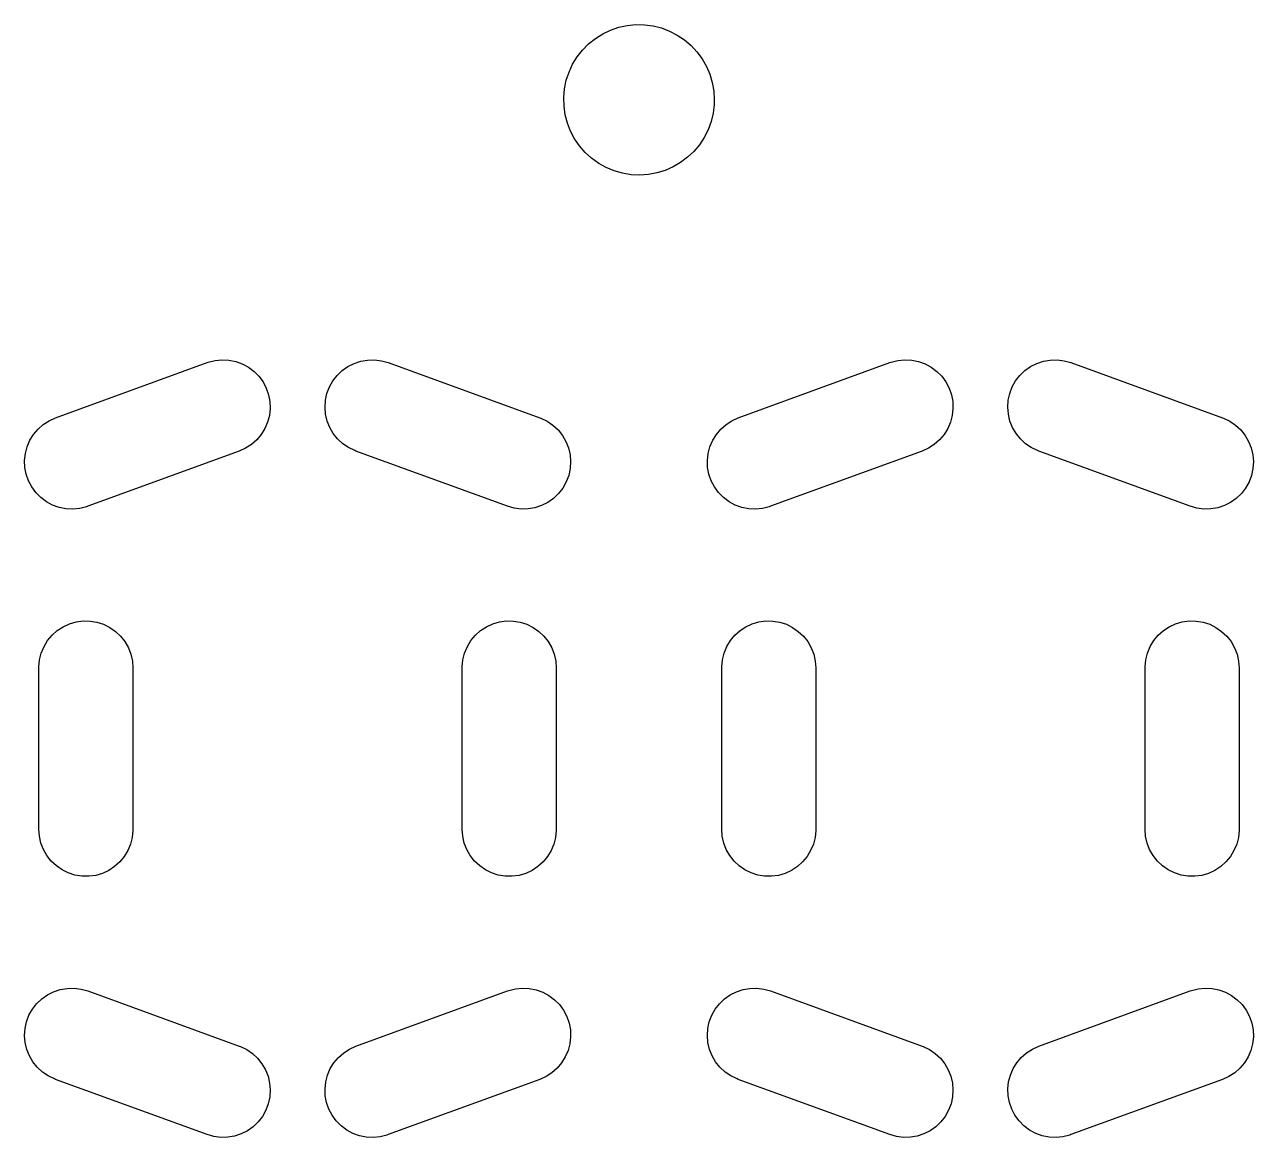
# Model space of a CAD drawing. Extents: x 15 to 417, y -163 to -100.
# Drawn here: x 320.04 to 365.76, y -141.46 to -100.07 of the extents above; entities that cross this region are included whole.
import ezdxf

# ---------------------------------------------------------------- set-up
doc = ezdxf.new("R2010")
doc.units = 0
doc.layers.add('BLACK', color=7, linetype='CONTINUOUS')

msp = doc.modelspace()

# ---------------------------------------------------------------- linework, layer by layer
at = {"layer": 'BLACK', "linetype": 'CONTINUOUS'}
for p, q in [((342.147, -100.173), (342.462, -100.104)), ((342.462, -100.104), (342.783, -100.072)), ((342.783, -100.072), (343.105, -100.078)), ((343.105, -100.078), (343.425, -100.12)), ((341.278, -100.588), (341.551, -100.416)), ((341.551, -100.416), (341.842, -100.278)), ((341.842, -100.278), (342.147, -100.173)), ((343.425, -100.12), (343.737, -100.198)), ((343.737, -100.198), (344.039, -100.312)), ((344.039, -100.312), (344.325, -100.46)), ((344.325, -100.46), (344.593, -100.64)), ((340.601, -101.272), (340.8, -101.018)), ((340.8, -101.018), (341.026, -100.789)), ((341.026, -100.789), (341.278, -100.588)), ((344.593, -100.64), (344.838, -100.849)), ((344.838, -100.849), (345.057, -101.085)), ((340.432, -101.547), (340.601, -101.272)), ((345.057, -101.085), (345.248, -101.345)), ((345.248, -101.345), (345.408, -101.625)), ((340.195, -102.145), (340.297, -101.839)), ((340.297, -101.839), (340.432, -101.547)), ((345.408, -101.625), (345.534, -101.922)), ((345.534, -101.922), (345.626, -102.231)), ((340.13, -102.461), (340.195, -102.145)), ((345.626, -102.231), (345.681, -102.548)), ((340.101, -102.782), (340.13, -102.461)), ((340.11, -103.104), (340.101, -102.782)), ((345.681, -102.548), (345.7, -102.87)), ((340.155, -103.423), (340.11, -103.104)), ((345.694, -103.046), (345.656, -103.366)), ((345.7, -102.87), (345.694, -103.046)), ((340.237, -103.735), (340.155, -103.423)), ((340.354, -104.036), (340.237, -103.735)), ((345.58, -103.679), (345.47, -103.982)), ((345.656, -103.366), (345.58, -103.679)), ((340.505, -104.32), (340.354, -104.036)), ((345.47, -103.982), (345.325, -104.27)), ((340.688, -104.586), (340.505, -104.32)), ((340.899, -104.829), (340.688, -104.586)), ((345.148, -104.539), (344.941, -104.787)), ((345.325, -104.27), (345.148, -104.539)), ((341.138, -105.046), (340.899, -104.829)), ((341.4, -105.234), (341.138, -105.046)), ((344.707, -105.009), (344.449, -105.202)), ((344.941, -104.787), (344.707, -105.009)), ((341.681, -105.391), (341.4, -105.234)), ((341.979, -105.514), (341.681, -105.391)), ((342.289, -105.603), (341.979, -105.514)), ((343.568, -105.589), (343.251, -105.648)), ((343.876, -105.494), (343.568, -105.589)), ((344.171, -105.365), (343.876, -105.494)), ((344.449, -105.202), (344.171, -105.365)), ((342.607, -105.655), (342.289, -105.603)), ((342.929, -105.67), (342.607, -105.655)), ((343.251, -105.648), (342.929, -105.67)), ((321.194, -114.698), (326.833, -112.645)), ((326.833, -112.645), (326.876, -112.63)), ((326.876, -112.63), (327.127, -112.567)), ((327.127, -112.567), (327.385, -112.541)), ((327.385, -112.541), (327.644, -112.553)), ((327.644, -112.553), (327.899, -112.604)), ((327.899, -112.604), (328.143, -112.691)), ((328.143, -112.691), (328.371, -112.814)), ((328.371, -112.814), (328.579, -112.969)), ((331.856, -112.94), (332.068, -112.79)), ((332.068, -112.79), (332.299, -112.673)), ((332.299, -112.673), (332.546, -112.592)), ((332.546, -112.592), (332.801, -112.548)), ((332.801, -112.548), (333.061, -112.542)), ((333.061, -112.542), (333.318, -112.575)), ((333.318, -112.575), (333.567, -112.645)), ((333.567, -112.645), (339.206, -114.698)), ((346.594, -114.698), (352.233, -112.645)), ((352.233, -112.645), (352.276, -112.63)), ((352.276, -112.63), (352.527, -112.567)), ((352.527, -112.567), (352.785, -112.541)), ((352.785, -112.541), (353.044, -112.553)), ((353.044, -112.553), (353.299, -112.604)), ((353.299, -112.604), (353.543, -112.691)), ((353.543, -112.691), (353.771, -112.814)), ((353.771, -112.814), (353.979, -112.969)), ((357.256, -112.94), (357.468, -112.79)), ((357.468, -112.79), (357.699, -112.673)), ((357.699, -112.673), (357.946, -112.592)), ((357.946, -112.592), (358.201, -112.548)), ((358.201, -112.548), (358.461, -112.542)), ((358.461, -112.542), (358.718, -112.575)), ((358.718, -112.575), (358.967, -112.645)), ((358.967, -112.645), (364.606, -114.698)), ((328.579, -112.969), (328.762, -113.153)), ((328.762, -113.153), (328.915, -113.363)), ((328.915, -113.363), (329.036, -113.592)), ((331.383, -113.55), (331.51, -113.324)), ((331.51, -113.324), (331.668, -113.119)), ((331.668, -113.119), (331.856, -112.94)), ((353.979, -112.969), (354.162, -113.153)), ((354.162, -113.153), (354.315, -113.363)), ((354.315, -113.363), (354.436, -113.592)), ((356.783, -113.55), (356.91, -113.324)), ((356.91, -113.324), (357.068, -113.119)), ((357.068, -113.119), (357.256, -112.94)), ((329.036, -113.592), (329.121, -113.837)), ((331.236, -114.046), (331.291, -113.793)), ((331.291, -113.793), (331.383, -113.55)), ((354.436, -113.592), (354.521, -113.837)), ((356.636, -114.046), (356.691, -113.793)), ((356.691, -113.793), (356.783, -113.55)), ((329.121, -113.837), (329.17, -114.092)), ((329.17, -114.092), (329.18, -114.351)), ((331.219, -114.305), (331.236, -114.046)), ((354.521, -113.837), (354.57, -114.092)), ((354.57, -114.092), (354.58, -114.351)), ((356.619, -114.305), (356.636, -114.046)), ((320.958, -114.804), (321.194, -114.698)), ((329.152, -114.609), (329.086, -114.86)), ((329.18, -114.351), (329.152, -114.609)), ((331.24, -114.564), (331.219, -114.305)), ((331.3, -114.816), (331.24, -114.564)), ((339.206, -114.698), (339.248, -114.714)), ((339.248, -114.714), (339.482, -114.827)), ((346.358, -114.804), (346.594, -114.698)), ((354.552, -114.609), (354.486, -114.86)), ((354.58, -114.351), (354.552, -114.609)), ((356.64, -114.564), (356.619, -114.305)), ((356.7, -114.816), (356.64, -114.564)), ((364.606, -114.698), (364.648, -114.714)), ((364.648, -114.714), (364.882, -114.827)), ((320.377, -115.313), (320.545, -115.115)), ((320.545, -115.115), (320.74, -114.944)), ((320.74, -114.944), (320.958, -114.804)), ((328.983, -115.098), (328.847, -115.319)), ((329.086, -114.86), (328.983, -115.098)), ((331.396, -115.057), (331.3, -114.816)), ((331.527, -115.281), (331.396, -115.057)), ((339.482, -114.827), (339.696, -114.972)), ((339.696, -114.972), (339.887, -115.149)), ((339.887, -115.149), (340.049, -115.351)), ((345.777, -115.313), (345.945, -115.115)), ((345.945, -115.115), (346.14, -114.944)), ((346.14, -114.944), (346.358, -114.804)), ((354.383, -115.098), (354.247, -115.319)), ((354.486, -114.86), (354.383, -115.098)), ((356.796, -115.057), (356.7, -114.816)), ((356.927, -115.281), (356.796, -115.057)), ((364.882, -114.827), (365.096, -114.972)), ((365.096, -114.972), (365.287, -115.149)), ((365.287, -115.149), (365.449, -115.351)), ((320.138, -115.772), (320.241, -115.534)), ((320.241, -115.534), (320.377, -115.313)), ((328.679, -115.517), (328.484, -115.688)), ((328.847, -115.319), (328.679, -115.517)), ((331.689, -115.483), (331.527, -115.281)), ((331.88, -115.66), (331.689, -115.483)), ((340.049, -115.351), (340.18, -115.575)), ((340.18, -115.575), (340.276, -115.816)), ((345.538, -115.772), (345.641, -115.534)), ((345.641, -115.534), (345.777, -115.313)), ((354.079, -115.517), (353.884, -115.688)), ((354.247, -115.319), (354.079, -115.517)), ((357.089, -115.483), (356.927, -115.281)), ((357.28, -115.66), (357.089, -115.483)), ((365.449, -115.351), (365.58, -115.575)), ((365.58, -115.575), (365.676, -115.816)), ((320.044, -116.281), (320.072, -116.023)), ((320.072, -116.023), (320.138, -115.772)), ((328.03, -115.934), (322.391, -117.987)), ((328.266, -115.828), (328.03, -115.934)), ((328.484, -115.688), (328.266, -115.828)), ((332.094, -115.805), (331.88, -115.66)), ((332.328, -115.918), (332.094, -115.805)), ((332.37, -115.934), (332.328, -115.918)), ((338.009, -117.987), (332.37, -115.934)), ((340.276, -115.816), (340.336, -116.068)), ((340.336, -116.068), (340.357, -116.327)), ((345.444, -116.281), (345.472, -116.023)), ((345.472, -116.023), (345.538, -115.772)), ((353.43, -115.934), (347.791, -117.987)), ((353.666, -115.828), (353.43, -115.934)), ((353.884, -115.688), (353.666, -115.828)), ((357.494, -115.805), (357.28, -115.66)), ((357.728, -115.918), (357.494, -115.805)), ((357.77, -115.934), (357.728, -115.918)), ((363.409, -117.987), (357.77, -115.934)), ((365.676, -115.816), (365.736, -116.068)), ((365.736, -116.068), (365.757, -116.327)), ((320.054, -116.54), (320.044, -116.281)), ((320.103, -116.795), (320.054, -116.54)), ((340.357, -116.327), (340.34, -116.586)), ((345.454, -116.54), (345.444, -116.281)), ((345.503, -116.795), (345.454, -116.54)), ((365.757, -116.327), (365.74, -116.586)), ((320.188, -117.04), (320.103, -116.795)), ((340.285, -116.839), (340.193, -117.082)), ((340.34, -116.586), (340.285, -116.839)), ((345.588, -117.04), (345.503, -116.795)), ((365.685, -116.839), (365.593, -117.082)), ((365.74, -116.586), (365.685, -116.839)), ((320.309, -117.269), (320.188, -117.04)), ((320.462, -117.479), (320.309, -117.269)), ((320.645, -117.663), (320.462, -117.479)), ((340.066, -117.308), (339.908, -117.513)), ((340.193, -117.082), (340.066, -117.308)), ((345.709, -117.269), (345.588, -117.04)), ((345.862, -117.479), (345.709, -117.269)), ((346.045, -117.663), (345.862, -117.479)), ((365.466, -117.308), (365.308, -117.513)), ((365.593, -117.082), (365.466, -117.308)), ((320.853, -117.818), (320.645, -117.663)), ((321.081, -117.941), (320.853, -117.818)), ((321.325, -118.028), (321.081, -117.941)), ((339.508, -117.842), (339.277, -117.959)), ((339.72, -117.692), (339.508, -117.842)), ((339.908, -117.513), (339.72, -117.692)), ((346.253, -117.818), (346.045, -117.663)), ((346.481, -117.941), (346.253, -117.818)), ((346.725, -118.028), (346.481, -117.941)), ((364.908, -117.842), (364.677, -117.959)), ((365.12, -117.692), (364.908, -117.842)), ((365.308, -117.513), (365.12, -117.692)), ((321.58, -118.079), (321.325, -118.028)), ((321.839, -118.091), (321.58, -118.079)), ((322.097, -118.065), (321.839, -118.091)), ((322.348, -118.002), (322.097, -118.065)), ((322.391, -117.987), (322.348, -118.002)), ((338.258, -118.057), (338.009, -117.987)), ((338.515, -118.09), (338.258, -118.057)), ((338.775, -118.084), (338.515, -118.09)), ((339.03, -118.04), (338.775, -118.084)), ((339.277, -117.959), (339.03, -118.04)), ((346.98, -118.079), (346.725, -118.028)), ((347.239, -118.091), (346.98, -118.079)), ((347.497, -118.065), (347.239, -118.091)), ((347.748, -118.002), (347.497, -118.065)), ((347.791, -117.987), (347.748, -118.002)), ((363.658, -118.057), (363.409, -117.987)), ((363.915, -118.09), (363.658, -118.057)), ((364.175, -118.084), (363.915, -118.09)), ((364.43, -118.04), (364.175, -118.084)), ((364.677, -117.959), (364.43, -118.04)), ((321.261, -122.612), (321.478, -122.469)), ((321.478, -122.469), (321.713, -122.361)), ((321.713, -122.361), (321.962, -122.288)), ((321.962, -122.288), (322.219, -122.253)), ((322.219, -122.253), (322.479, -122.257)), ((322.479, -122.257), (322.735, -122.298)), ((322.735, -122.298), (322.982, -122.377)), ((322.982, -122.377), (323.214, -122.492)), ((323.214, -122.492), (323.427, -122.64)), ((337.009, -122.612), (337.226, -122.469)), ((337.226, -122.469), (337.461, -122.361)), ((337.461, -122.361), (337.71, -122.288)), ((337.71, -122.288), (337.967, -122.253)), ((337.967, -122.253), (338.227, -122.257)), ((338.227, -122.257), (338.483, -122.298)), ((338.483, -122.298), (338.73, -122.377)), ((338.73, -122.377), (338.962, -122.492)), ((338.962, -122.492), (339.175, -122.64)), ((346.661, -122.612), (346.878, -122.469)), ((346.878, -122.469), (347.113, -122.361)), ((347.113, -122.361), (347.362, -122.288)), ((347.362, -122.288), (347.619, -122.253)), ((347.619, -122.253), (347.879, -122.257)), ((347.879, -122.257), (348.135, -122.298)), ((348.135, -122.298), (348.382, -122.377)), ((348.382, -122.377), (348.614, -122.492)), ((348.614, -122.492), (348.827, -122.64)), ((362.409, -122.612), (362.626, -122.469)), ((362.626, -122.469), (362.861, -122.361)), ((362.861, -122.361), (363.11, -122.288)), ((363.11, -122.288), (363.367, -122.253)), ((363.367, -122.253), (363.627, -122.257)), ((363.627, -122.257), (363.883, -122.298)), ((363.883, -122.298), (364.13, -122.377)), ((364.13, -122.377), (364.362, -122.492)), ((364.362, -122.492), (364.575, -122.64)), ((320.901, -122.984), (321.067, -122.784)), ((321.067, -122.784), (321.261, -122.612)), ((323.427, -122.64), (323.616, -122.818)), ((323.616, -122.818), (323.777, -123.021)), ((336.649, -122.984), (336.815, -122.784)), ((336.815, -122.784), (337.009, -122.612)), ((339.175, -122.64), (339.364, -122.818)), ((339.364, -122.818), (339.525, -123.021)), ((346.301, -122.984), (346.467, -122.784)), ((346.467, -122.784), (346.661, -122.612)), ((348.827, -122.64), (349.016, -122.818)), ((349.016, -122.818), (349.177, -123.021)), ((362.049, -122.984), (362.215, -122.784)), ((362.215, -122.784), (362.409, -122.612)), ((364.575, -122.64), (364.764, -122.818)), ((364.764, -122.818), (364.925, -123.021)), ((320.666, -123.445), (320.767, -123.206)), ((320.767, -123.206), (320.901, -122.984)), ((323.777, -123.021), (323.906, -123.247)), ((323.906, -123.247), (324, -123.488)), ((336.414, -123.445), (336.515, -123.206)), ((336.515, -123.206), (336.649, -122.984)), ((339.525, -123.021), (339.654, -123.247)), ((339.654, -123.247), (339.748, -123.488)), ((346.066, -123.445), (346.167, -123.206)), ((346.167, -123.206), (346.301, -122.984)), ((349.177, -123.021), (349.306, -123.247)), ((349.306, -123.247), (349.4, -123.488)), ((361.814, -123.445), (361.915, -123.206)), ((361.915, -123.206), (362.049, -122.984)), ((364.925, -123.021), (365.054, -123.247)), ((365.054, -123.247), (365.148, -123.488)), ((320.577, -123.954), (320.603, -123.696)), ((320.603, -123.696), (320.666, -123.445)), ((324, -123.488), (324.057, -123.741)), ((324.057, -123.741), (324.076, -124)), ((336.325, -123.954), (336.351, -123.696)), ((336.351, -123.696), (336.414, -123.445)), ((339.748, -123.488), (339.805, -123.741)), ((339.805, -123.741), (339.824, -124)), ((345.977, -123.954), (346.003, -123.696)), ((346.003, -123.696), (346.066, -123.445)), ((349.4, -123.488), (349.457, -123.741)), ((349.457, -123.741), (349.476, -124)), ((361.725, -123.954), (361.751, -123.696)), ((361.751, -123.696), (361.814, -123.445)), ((365.148, -123.488), (365.205, -123.741)), ((365.205, -123.741), (365.224, -124)), ((320.576, -124), (320.577, -123.954)), ((320.576, -130), (320.576, -124)), ((324.076, -124), (324.076, -130)), ((336.324, -124), (336.325, -123.954)), ((336.324, -130), (336.324, -124)), ((339.824, -124), (339.824, -130)), ((345.976, -124), (345.977, -123.954)), ((345.976, -130), (345.976, -124)), ((349.476, -124), (349.476, -130)), ((361.724, -124), (361.725, -123.954)), ((361.724, -130), (361.724, -124)), ((365.224, -124), (365.224, -130)), ((320.595, -130.259), (320.576, -130)), ((320.652, -130.512), (320.595, -130.259)), ((324.075, -130.046), (324.049, -130.304)), ((324.076, -130), (324.075, -130.046)), ((336.343, -130.259), (336.324, -130)), ((336.4, -130.512), (336.343, -130.259)), ((339.823, -130.046), (339.797, -130.304)), ((339.824, -130), (339.823, -130.046)), ((345.995, -130.259), (345.976, -130)), ((346.052, -130.512), (345.995, -130.259)), ((349.475, -130.046), (349.449, -130.304)), ((349.476, -130), (349.475, -130.046)), ((361.743, -130.259), (361.724, -130)), ((361.8, -130.512), (361.743, -130.259)), ((365.223, -130.046), (365.197, -130.304)), ((365.224, -130), (365.223, -130.046)), ((320.746, -130.753), (320.652, -130.512)), ((323.986, -130.555), (323.885, -130.794)), ((324.049, -130.304), (323.986, -130.555)), ((336.494, -130.753), (336.4, -130.512)), ((339.734, -130.555), (339.633, -130.794)), ((339.797, -130.304), (339.734, -130.555)), ((346.146, -130.753), (346.052, -130.512)), ((349.386, -130.555), (349.285, -130.794)), ((349.449, -130.304), (349.386, -130.555)), ((361.894, -130.753), (361.8, -130.512)), ((365.134, -130.555), (365.033, -130.794)), ((365.197, -130.304), (365.134, -130.555)), ((320.875, -130.979), (320.746, -130.753)), ((321.036, -131.182), (320.875, -130.979)), ((321.225, -131.36), (321.036, -131.182)), ((323.751, -131.016), (323.585, -131.216)), ((323.885, -130.794), (323.751, -131.016)), ((336.623, -130.979), (336.494, -130.753)), ((336.784, -131.182), (336.623, -130.979)), ((336.973, -131.36), (336.784, -131.182)), ((339.499, -131.016), (339.333, -131.216)), ((339.633, -130.794), (339.499, -131.016)), ((346.275, -130.979), (346.146, -130.753)), ((346.436, -131.182), (346.275, -130.979)), ((346.625, -131.36), (346.436, -131.182)), ((349.151, -131.016), (348.985, -131.216)), ((349.285, -130.794), (349.151, -131.016)), ((362.023, -130.979), (361.894, -130.753)), ((362.184, -131.182), (362.023, -130.979)), ((362.373, -131.36), (362.184, -131.182)), ((364.899, -131.016), (364.733, -131.216)), ((365.033, -130.794), (364.899, -131.016)), ((321.438, -131.508), (321.225, -131.36)), ((321.67, -131.623), (321.438, -131.508)), ((321.917, -131.702), (321.67, -131.623)), ((322.939, -131.639), (322.69, -131.712)), ((323.174, -131.531), (322.939, -131.639)), ((323.391, -131.388), (323.174, -131.531)), ((323.585, -131.216), (323.391, -131.388)), ((337.186, -131.508), (336.973, -131.36)), ((337.418, -131.623), (337.186, -131.508)), ((337.665, -131.702), (337.418, -131.623)), ((338.687, -131.639), (338.438, -131.712)), ((338.922, -131.531), (338.687, -131.639)), ((339.139, -131.388), (338.922, -131.531)), ((339.333, -131.216), (339.139, -131.388)), ((346.838, -131.508), (346.625, -131.36)), ((347.07, -131.623), (346.838, -131.508)), ((347.317, -131.702), (347.07, -131.623)), ((348.339, -131.639), (348.09, -131.712)), ((348.574, -131.531), (348.339, -131.639)), ((348.791, -131.388), (348.574, -131.531)), ((348.985, -131.216), (348.791, -131.388)), ((362.586, -131.508), (362.373, -131.36)), ((362.818, -131.623), (362.586, -131.508)), ((363.065, -131.702), (362.818, -131.623)), ((364.087, -131.639), (363.838, -131.712)), ((364.322, -131.531), (364.087, -131.639)), ((364.539, -131.388), (364.322, -131.531)), ((364.733, -131.216), (364.539, -131.388)), ((322.173, -131.743), (321.917, -131.702)), ((322.433, -131.747), (322.173, -131.743)), ((322.69, -131.712), (322.433, -131.747)), ((337.921, -131.743), (337.665, -131.702)), ((338.181, -131.747), (337.921, -131.743)), ((338.438, -131.712), (338.181, -131.747)), ((347.573, -131.743), (347.317, -131.702)), ((347.833, -131.747), (347.573, -131.743)), ((348.09, -131.712), (347.833, -131.747)), ((363.321, -131.743), (363.065, -131.702)), ((363.581, -131.747), (363.321, -131.743)), ((363.838, -131.712), (363.581, -131.747)), ((320.68, -136.308), (320.892, -136.158)), ((320.892, -136.158), (321.123, -136.041)), ((321.123, -136.041), (321.37, -135.96)), ((321.37, -135.96), (321.625, -135.916)), ((321.625, -135.916), (321.885, -135.91)), ((321.885, -135.91), (322.142, -135.943)), ((322.142, -135.943), (322.391, -136.013)), ((322.391, -136.013), (328.03, -138.066)), ((332.37, -138.066), (338.009, -136.013)), ((338.009, -136.013), (338.052, -135.998)), ((338.052, -135.998), (338.303, -135.935)), ((338.303, -135.935), (338.561, -135.909)), ((338.561, -135.909), (338.82, -135.921)), ((338.82, -135.921), (339.075, -135.972)), ((339.075, -135.972), (339.319, -136.059)), ((339.319, -136.059), (339.547, -136.182)), ((339.547, -136.182), (339.755, -136.337)), ((346.08, -136.308), (346.292, -136.158)), ((346.292, -136.158), (346.523, -136.041)), ((346.523, -136.041), (346.77, -135.96)), ((346.77, -135.96), (347.025, -135.916)), ((347.025, -135.916), (347.285, -135.91)), ((347.285, -135.91), (347.542, -135.943)), ((347.542, -135.943), (347.791, -136.013)), ((347.791, -136.013), (353.43, -138.066)), ((357.77, -138.066), (363.409, -136.013)), ((363.409, -136.013), (363.452, -135.998)), ((363.452, -135.998), (363.703, -135.935)), ((363.703, -135.935), (363.961, -135.909)), ((363.961, -135.909), (364.22, -135.921)), ((364.22, -135.921), (364.475, -135.972)), ((364.475, -135.972), (364.719, -136.059)), ((364.719, -136.059), (364.947, -136.182)), ((364.947, -136.182), (365.155, -136.337)), ((320.334, -136.692), (320.492, -136.487)), ((320.492, -136.487), (320.68, -136.308)), ((339.755, -136.337), (339.938, -136.521)), ((339.938, -136.521), (340.091, -136.731)), ((345.734, -136.692), (345.892, -136.487)), ((345.892, -136.487), (346.08, -136.308)), ((365.155, -136.337), (365.338, -136.521)), ((365.338, -136.521), (365.491, -136.731)), ((320.115, -137.161), (320.207, -136.918)), ((320.207, -136.918), (320.334, -136.692)), ((340.091, -136.731), (340.212, -136.96)), ((340.212, -136.96), (340.297, -137.205)), ((345.515, -137.161), (345.607, -136.918)), ((345.607, -136.918), (345.734, -136.692)), ((365.491, -136.731), (365.612, -136.96)), ((365.612, -136.96), (365.697, -137.205)), ((320.043, -137.673), (320.06, -137.414)), ((320.06, -137.414), (320.115, -137.161)), ((340.297, -137.205), (340.346, -137.46)), ((340.346, -137.46), (340.356, -137.719)), ((345.443, -137.673), (345.46, -137.414)), ((345.46, -137.414), (345.515, -137.161)), ((365.697, -137.205), (365.746, -137.46)), ((365.746, -137.46), (365.756, -137.719)), ((320.064, -137.932), (320.043, -137.673)), ((320.124, -138.184), (320.064, -137.932)), ((340.328, -137.977), (340.262, -138.228)), ((340.356, -137.719), (340.328, -137.977)), ((345.464, -137.932), (345.443, -137.673)), ((345.524, -138.184), (345.464, -137.932)), ((365.728, -137.977), (365.662, -138.228)), ((365.756, -137.719), (365.728, -137.977)), ((320.22, -138.425), (320.124, -138.184)), ((320.351, -138.649), (320.22, -138.425)), ((328.03, -138.066), (328.072, -138.082)), ((328.072, -138.082), (328.306, -138.195)), ((328.306, -138.195), (328.52, -138.34)), ((328.52, -138.34), (328.711, -138.517)), ((331.553, -138.681), (331.721, -138.483)), ((331.721, -138.483), (331.916, -138.312)), ((331.916, -138.312), (332.134, -138.172)), ((332.134, -138.172), (332.37, -138.066)), ((340.159, -138.466), (340.023, -138.687)), ((340.262, -138.228), (340.159, -138.466)), ((345.62, -138.425), (345.524, -138.184)), ((345.751, -138.649), (345.62, -138.425)), ((353.43, -138.066), (353.472, -138.082)), ((353.472, -138.082), (353.706, -138.195)), ((353.706, -138.195), (353.92, -138.34)), ((353.92, -138.34), (354.111, -138.517)), ((356.953, -138.681), (357.121, -138.483)), ((357.121, -138.483), (357.316, -138.312)), ((357.316, -138.312), (357.534, -138.172)), ((357.534, -138.172), (357.77, -138.066)), ((365.559, -138.466), (365.423, -138.687)), ((365.662, -138.228), (365.559, -138.466)), ((320.513, -138.851), (320.351, -138.649)), ((320.704, -139.028), (320.513, -138.851)), ((328.711, -138.517), (328.873, -138.719)), ((328.873, -138.719), (329.004, -138.943)), ((329.004, -138.943), (329.1, -139.184)), ((331.314, -139.14), (331.417, -138.902)), ((331.417, -138.902), (331.553, -138.681)), ((339.855, -138.885), (339.66, -139.056)), ((340.023, -138.687), (339.855, -138.885)), ((345.913, -138.851), (345.751, -138.649)), ((346.104, -139.028), (345.913, -138.851)), ((354.111, -138.517), (354.273, -138.719)), ((354.273, -138.719), (354.404, -138.943)), ((354.404, -138.943), (354.5, -139.184)), ((356.714, -139.14), (356.817, -138.902)), ((356.817, -138.902), (356.953, -138.681)), ((365.255, -138.885), (365.06, -139.056)), ((365.423, -138.687), (365.255, -138.885)), ((320.918, -139.173), (320.704, -139.028)), ((321.152, -139.286), (320.918, -139.173)), ((321.194, -139.302), (321.152, -139.286)), ((326.833, -141.355), (321.194, -139.302)), ((329.1, -139.184), (329.16, -139.436)), ((331.22, -139.649), (331.248, -139.391)), ((331.248, -139.391), (331.314, -139.14)), ((339.206, -139.302), (333.567, -141.355)), ((339.442, -139.196), (339.206, -139.302)), ((339.66, -139.056), (339.442, -139.196)), ((346.318, -139.173), (346.104, -139.028)), ((346.552, -139.286), (346.318, -139.173)), ((346.594, -139.302), (346.552, -139.286)), ((352.233, -141.355), (346.594, -139.302)), ((354.5, -139.184), (354.56, -139.436)), ((356.62, -139.649), (356.648, -139.391)), ((356.648, -139.391), (356.714, -139.14)), ((364.606, -139.302), (358.967, -141.355)), ((364.842, -139.196), (364.606, -139.302)), ((365.06, -139.056), (364.842, -139.196)), ((329.16, -139.436), (329.181, -139.695)), ((329.181, -139.695), (329.164, -139.954)), ((331.23, -139.908), (331.22, -139.649)), ((354.56, -139.436), (354.581, -139.695)), ((354.581, -139.695), (354.564, -139.954)), ((356.63, -139.908), (356.62, -139.649)), ((329.109, -140.207), (329.017, -140.45)), ((329.164, -139.954), (329.109, -140.207)), ((331.279, -140.163), (331.23, -139.908)), ((331.364, -140.408), (331.279, -140.163)), ((354.509, -140.207), (354.417, -140.45)), ((354.564, -139.954), (354.509, -140.207)), ((356.679, -140.163), (356.63, -139.908)), ((356.764, -140.408), (356.679, -140.163)), ((328.89, -140.676), (328.732, -140.881)), ((329.017, -140.45), (328.89, -140.676)), ((331.485, -140.637), (331.364, -140.408)), ((331.638, -140.847), (331.485, -140.637)), ((354.29, -140.676), (354.132, -140.881)), ((354.417, -140.45), (354.29, -140.676)), ((356.885, -140.637), (356.764, -140.408)), ((357.038, -140.847), (356.885, -140.637)), ((328.332, -141.21), (328.101, -141.327)), ((328.544, -141.06), (328.332, -141.21)), ((328.732, -140.881), (328.544, -141.06)), ((331.821, -141.031), (331.638, -140.847)), ((332.029, -141.186), (331.821, -141.031)), ((332.257, -141.309), (332.029, -141.186)), ((353.732, -141.21), (353.501, -141.327)), ((353.944, -141.06), (353.732, -141.21)), ((354.132, -140.881), (353.944, -141.06)), ((357.221, -141.031), (357.038, -140.847)), ((357.429, -141.186), (357.221, -141.031)), ((357.657, -141.309), (357.429, -141.186)), ((327.082, -141.425), (326.833, -141.355)), ((327.339, -141.458), (327.082, -141.425)), ((327.599, -141.452), (327.339, -141.458)), ((327.854, -141.408), (327.599, -141.452)), ((328.101, -141.327), (327.854, -141.408)), ((332.501, -141.396), (332.257, -141.309)), ((332.756, -141.447), (332.501, -141.396)), ((333.015, -141.459), (332.756, -141.447)), ((333.273, -141.433), (333.015, -141.459)), ((333.524, -141.37), (333.273, -141.433)), ((333.567, -141.355), (333.524, -141.37)), ((352.482, -141.425), (352.233, -141.355)), ((352.739, -141.458), (352.482, -141.425)), ((352.999, -141.452), (352.739, -141.458)), ((353.254, -141.408), (352.999, -141.452)), ((353.501, -141.327), (353.254, -141.408)), ((357.901, -141.396), (357.657, -141.309)), ((358.156, -141.447), (357.901, -141.396)), ((358.415, -141.459), (358.156, -141.447)), ((358.673, -141.433), (358.415, -141.459)), ((358.924, -141.37), (358.673, -141.433)), ((358.967, -141.355), (358.924, -141.37))]:
    msp.add_line(p, q, dxfattribs=at)

doc.saveas('drawing.dxf')
